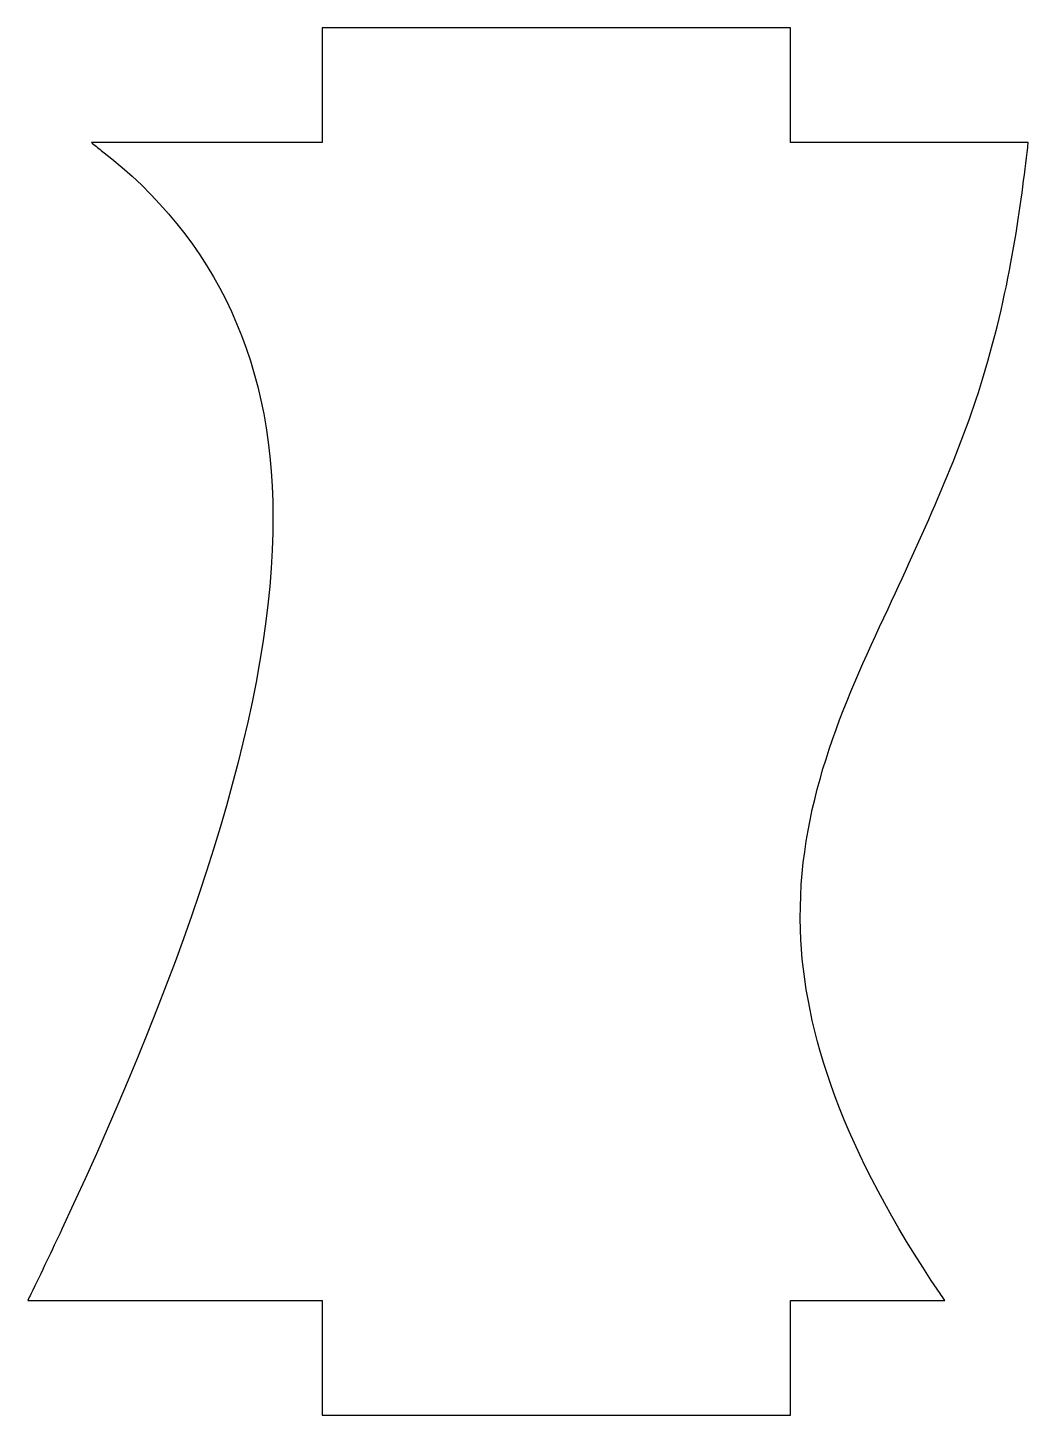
# Model space of a CAD drawing. Header units: millimetres. Extents: x -8.7 to 8.7, y -12.1 to 12.1.
import ezdxf

# ---------------------------------------------------------------- set-up
doc = ezdxf.new("R2010")
doc.units = ezdxf.units.MM
doc.layers.get('0').update_dxf_attribs({"linetype": 'CONTINUOUS'})

msp = doc.modelspace()

# ---------------------------------------------------------------- linework, layer by layer
for p, q in [((4.552, 12.075), (-3.598, 12.075)), ((-3.598, 12.075), (-3.598, 10.075)), ((4.552, 10.075), (4.552, 12.075)), ((-3.598, 10.075), (-7.617, 10.075)), ((8.689, 10.075), (4.552, 10.075)), ((-8.724, -10.075), (-3.598, -10.075)), ((-3.598, -10.075), (-3.598, -12.075)), ((4.552, -12.075), (4.552, -10.075)), ((4.552, -10.075), (7.234, -10.075)), ((-3.598, -12.075), (4.552, -12.075))]:
    msp.add_line(p, q)
for points, knots in [([(-7.617, 10.075), (-7.559, 10.03), (-7.502, 9.985), (-7.444, 9.941), (-5.452, 8.396), (-4.395, 6.231), (-4.459, 3.289), (-4.529, 0.039), (-5.919, -4.121), (-8.13, -8.835), (-8.305, -9.209), (-8.485, -9.586), (-8.671, -9.967), (-8.689, -10.003), (-8.707, -10.039), (-8.724, -10.075)], [-0.013105, -0.013105, -0.013105, -0.013105, 0, 0, 0, 0.456216, 0.456216, 0.456216, 0.96008, 0.96008, 0.96008, 1, 1, 1, 1.003766, 1.003766, 1.003766, 1.003766]), ([(7.234, -10.075), (7.208, -10.036), (7.181, -9.997), (7.155, -9.958), (5.476, -7.484), (4.778, -5.413), (4.724, -3.626), (4.66, -1.48), (5.468, 0.292), (6.248, 1.963), (6.905, 3.372), (7.515, 4.714), (7.895, 5.961), (8.4, 7.618), (8.567, 9.056), (8.679, 9.991), (8.682, 10.019), (8.685, 10.047), (8.689, 10.075)], [-1.00345, -1.00345, -1.00345, -1.00345, -1, -1, -1, -0.7807, -0.7807, -0.7807, -0.517365, -0.517365, -0.517365, -0.295271, -0.295271, -0.295271, 0, 0, 0, 0.008848, 0.008848, 0.008848, 0.008848])]:
    msp.add_open_spline(points, degree=3, knots=knots)

doc.saveas('drawing.dxf')
